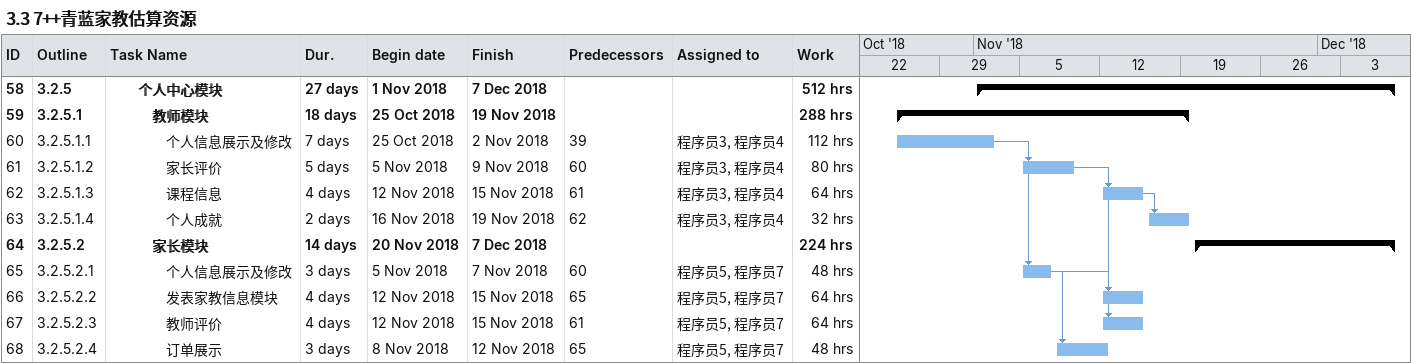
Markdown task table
3.3 7++青蓝家教估算资源

| ID | WBS | Task | Duration | Start | Finish | Predecessors | Resources | Work (h) |
|---|---|---|---|---|---|---|---|---|
| 58 | 3.2.5 | **个人中心模块** | 27d | 2018-11-01 | 2018-12-07 |  |  | 512 |
| 59 | 3.2.5.1 | **教师模块** | 18d | 2018-10-25 | 2018-11-19 |  |  | 288 |
| 60 | 3.2.5.1.1 | 个人信息展示及修改 | 7d | 2018-10-25 | 2018-11-02 | 39 | 程序员3, 程序员4 | 112 |
| 61 | 3.2.5.1.2 | 家长评价 | 5d | 2018-11-05 | 2018-11-09 | 60 | 程序员3, 程序员4 | 80 |
| 62 | 3.2.5.1.3 | 课程信息 | 4d | 2018-11-12 | 2018-11-15 | 61 | 程序员3, 程序员4 | 64 |
| 63 | 3.2.5.1.4 | 个人成就 | 2d | 2018-11-16 | 2018-11-19 | 62 | 程序员3, 程序员4 | 32 |
| 64 | 3.2.5.2 | **家长模块** | 14d | 2018-11-20 | 2018-12-07 |  |  | 224 |
| 65 | 3.2.5.2.1 | 个人信息展示及修改 | 3d | 2018-11-05 | 2018-11-07 | 60 | 程序员5, 程序员7 | 48 |
| 66 | 3.2.5.2.2 | 发表家教信息模块 | 4d | 2018-11-12 | 2018-11-15 | 65 | 程序员5, 程序员7 | 64 |
| 67 | 3.2.5.2.3 | 教师评价 | 4d | 2018-11-12 | 2018-11-15 | 61 | 程序员5, 程序员7 | 64 |
| 68 | 3.2.5.2.4 | 订单展示 | 3d | 2018-11-08 | 2018-11-12 | 65 | 程序员5, 程序员7 | 48 |
